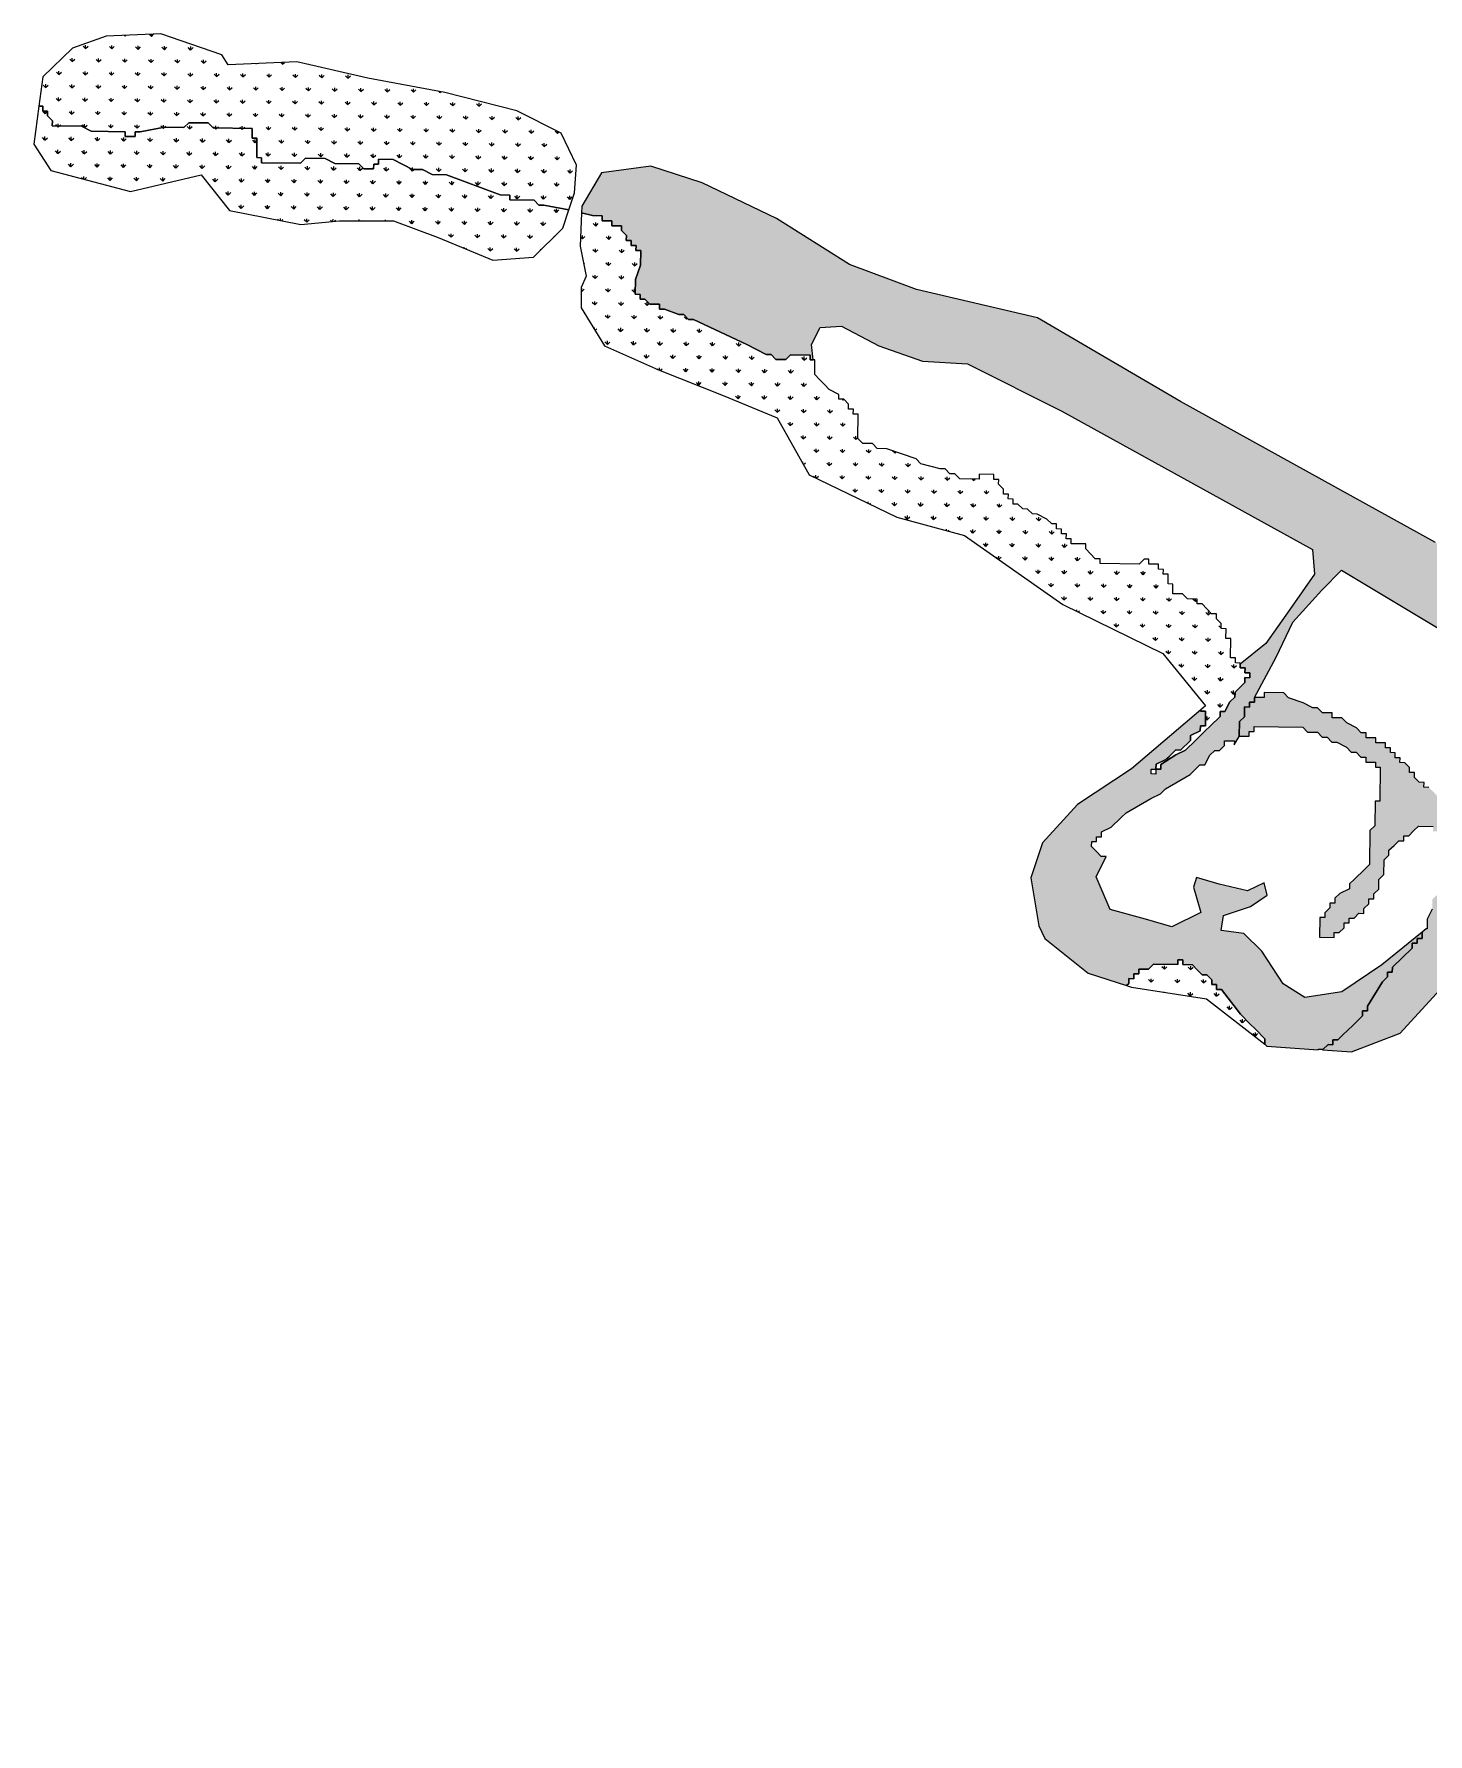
# Model space of a CAD drawing. Header units: metres. Extents: x 266352 to 301042, y 2101789 to 2138568.
# Drawn here: x 274432 to 275569, y 2136108 to 2137494 of the extents above; entities that cross this region are included whole.
import ezdxf

# ---------------------------------------------------------------- set-up
doc = ezdxf.new("R2010")
doc.units = ezdxf.units.M
doc.layers.add('MANGROOVE BUFFER ZONE', color=120, linetype='Continuous')

msp = doc.modelspace()

# ---------------------------------------------------------------- hatches: boundary and pattern name
at = {"layer": 'MANGROOVE BUFFER ZONE'}
h = msp.add_hatch(dxfattribs=at)
h.set_pattern_fill('GRASS', color=256, scale=0.59672345, angle=-0.7340003)
h.paths.add_polyline_path([(274862.1, 2137413.4), (274825.8, 2137431.8), (274767, 2137446.7), (274704.4, 2137458.3), (274646.4, 2137471.7), (274590.5, 2137469.1), (274585.3, 2137477.3), (274535.5, 2137494.4), (274490.8, 2137492.5), (274463.3, 2137482.8), (274439.1, 2137459.4), (274436, 2137435.5), (274439.2, 2137435.5), (274439.1, 2137431.5), (274443.1, 2137431.5), (274443, 2137427.5), (274447, 2137423.5), (274446.9, 2137419.5), (274470.8, 2137419.2), (274478.7, 2137415.1), (274506.5, 2137414.7), (274506.5, 2137410.8), (274514.4, 2137410.7), (274514.5, 2137414.6), (274518.5, 2137414.6), (274538.4, 2137418.3), (274554.3, 2137418.1), (274558.3, 2137422), (274574.2, 2137421.8), (274578.2, 2137417.8), (274610, 2137417.4), (274609.9, 2137409.4), (274613.9, 2137409.4), (274613.7, 2137393.5), (274617.6, 2137393.4), (274617.6, 2137389.4), (274649.4, 2137389), (274653.4, 2137393), (274669.4, 2137392.8), (274677.3, 2137388.7), (274697.1, 2137388.4), (274701.1, 2137384.4), (274709, 2137384.3), (274709.1, 2137388.3), (274713.1, 2137388.2), (274713.1, 2137392.2), (274725, 2137392.1), (274740.8, 2137383.9), (274748.8, 2137383.8), (274756.7, 2137379.7), (274768.6, 2137379.6), (274812.2, 2137363.1), (274820.1, 2137363), (274820.1, 2137359), (274840, 2137358.7), (274843.9, 2137354.7), (274847.9, 2137354.7), (274868.3, 2137351), (274872.8, 2137364.7), (274874.6, 2137387.3)])
h = msp.add_hatch(dxfattribs=at)
h.set_pattern_fill('GRASS', color=256, scale=0.59672345, angle=-0.7340003)
h.paths.add_polyline_path([(274863.3, 2137336.1), (274868.3, 2137351), (274847.9, 2137354.7), (274843.9, 2137354.7), (274840, 2137358.7), (274820.1, 2137359), (274820.1, 2137363), (274812.2, 2137363.1), (274768.6, 2137379.6), (274756.7, 2137379.7), (274748.8, 2137383.8), (274740.8, 2137383.9), (274725, 2137392.1), (274713.1, 2137392.2), (274713.1, 2137388.2), (274709.1, 2137388.3), (274709, 2137384.3), (274701.1, 2137384.4), (274697.1, 2137388.4), (274677.3, 2137388.7), (274669.4, 2137392.8), (274653.4, 2137393), (274649.4, 2137389), (274617.6, 2137389.4), (274617.6, 2137393.4), (274613.7, 2137393.5), (274613.9, 2137409.4), (274609.9, 2137409.4), (274610, 2137417.4), (274578.2, 2137417.8), (274574.2, 2137421.8), (274558.3, 2137422), (274554.3, 2137418.1), (274538.4, 2137418.3), (274518.5, 2137414.6), (274514.5, 2137414.6), (274514.4, 2137410.7), (274506.5, 2137410.8), (274506.5, 2137414.7), (274478.7, 2137415.1), (274470.8, 2137419.2), (274446.9, 2137419.5), (274447, 2137423.5), (274443, 2137427.5), (274443.1, 2137431.5), (274439.1, 2137431.5), (274439.2, 2137435.5), (274436, 2137435.5), (274432, 2137404.5), (274445.7, 2137383.1), (274510.6, 2137365.9), (274568.3, 2137379.5), (274591.5, 2137350.4), (274649.8, 2137339.1), (274681.3, 2137342.1), (274725.3, 2137342.1), (274761.6, 2137328.4), (274806.2, 2137310), (274839.5, 2137312.4)])
h = msp.add_hatch(dxfattribs=at)
h.set_pattern_fill('GRASS', color=256, scale=0.59672345, angle=-0.7340003)
h.paths.add_polyline_path([(275415.4, 2136933.6), (275419.4, 2136937.5), (275419.5, 2136945.5), (275423.5, 2136945.4), (275423.5, 2136949.4), (275427.5, 2136949.4), (275427.5, 2136953.3), (275445.2, 2136986.1), (275458.8, 2137014.5), (275482.5, 2137040.6), (275498.5, 2137057.1), (275850.3, 2136846.1), (275991.9, 2136754.4), (276004.3, 2136736.7), (276000.6, 2136722.6), (276038.5, 2136724.9), (276069.9, 2136707.8), (276203.9, 2136601.5), (276369.8, 2136483.7), (276393.4, 2136452.9), (276372.1, 2136430.4), (276338.4, 2136411.3), (276335.6, 2136408.6), (276331.6, 2136408.6), (276331.5, 2136404.6), (276327.5, 2136400.7), (276327.4, 2136396.7), (276323.5, 2136396.8), (276323.4, 2136392.8), (276319.4, 2136392.8), (276319.4, 2136388.9), (276315.4, 2136388.9), (276315.4, 2136384.9), (276329, 2136362.1), (276386.1, 2136415.3), (276414.6, 2136443.8), (276457.4, 2136427.7), (276715.2, 2136229), (276717.9, 2136289.9), (276605.7, 2136381.1), (276545.8, 2136413.4), (276507.8, 2136457.1), (276444.1, 2136484.7), (276108.2, 2136746.5), (276051.1, 2136767.4), (275965.6, 2136838.7), (275575.1, 2137079.5), (275367.1, 2137194.6), (275250.6, 2137262.9), (275151.8, 2137286.1), (275097.1, 2137306.3), (275037.6, 2137343.8), (274977, 2137372.9), (274935.3, 2137386.6), (274894.9, 2137381.2), (274878.8, 2137353.9), (274878.6, 2137348.6), (274887.6, 2137346.2), (274895.5, 2137346.1), (274895.5, 2137342.1), (274903.4, 2137342), (274903.4, 2137338), (274911.3, 2137337.9), (274911.3, 2137334), (274915.2, 2137329.9), (274915.1, 2137326), (274919.1, 2137325.9), (274919.1, 2137321.9), (274923.1, 2137321.9), (274923, 2137317.9), (274927, 2137317.8), (274926.8, 2137305.9), (274922.7, 2137294), (274922.5, 2137282.1), (274926.5, 2137282), (274926.5, 2137278.1), (274930.4, 2137278), (274934.4, 2137274), (274942.3, 2137273.9), (274942.3, 2137269.9), (274946.3, 2137269.9), (274958.1, 2137265.7), (274962.1, 2137265.7), (274966, 2137261.6), (274970, 2137261.6), (275013.5, 2137241.1), (275029.3, 2137233), (275033.3, 2137232.9), (275037.2, 2137228.9), (275045.2, 2137228.8), (275049.2, 2137232.7), (275065.1, 2137232.5), (275065.1, 2137228.5), (275067.5, 2137228.5), (275066.3, 2137241.2), (275073.3, 2137254.9), (275090.7, 2137256), (275121.2, 2137240.1), (275156.8, 2137227.5), (275193.5, 2137225.3), (275270.3, 2137186.7), (275474.9, 2137073.8), (275476.4, 2137053.8), (275456.4, 2137024.9), (275436.7, 2136997.1), (275416, 2136980.4), (275415.9, 2136977.4), (275419.9, 2136977.3), (275419.8, 2136973.3), (275423.8, 2136973.3), (275423.8, 2136969.3), (275419.8, 2136969.4), (275419.7, 2136965.4), (275411.7, 2136957.5), (275411.6, 2136953.5), (275407.6, 2136949.6), (275403.5, 2136941.7), (275399.5, 2136941.8), (275399.5, 2136937.8), (275391.4, 2136929.9), (275387.4, 2136926), (275379.4, 2136918.2), (275371.3, 2136910.3), (275363.3, 2136906.4), (275351.3, 2136898.6), (275351.2, 2136894.6), (275347.2, 2136894.7), (275347.2, 2136890.7), (275343.2, 2136890.8), (275343.3, 2136894.7), (275347.2, 2136894.7), (275347.3, 2136898.7), (275355.3, 2136902.5), (275359.3, 2136906.5), (275363.3, 2136910.4), (275367.3, 2136910.3), (275375.4, 2136918.2), (275375.4, 2136922.2), (275383.4, 2136926.1), (275383.5, 2136930), (275387.5, 2136930), (275387.6, 2136941.9), (275383.6, 2136942), (275383.7, 2136943), (275327.2, 2136895.1), (275283.2, 2136866), (275254.7, 2136834.5), (275245.2, 2136806), (275251.7, 2136766.8), (275256.5, 2136756.5), (275292, 2136728.4), (275323.3, 2136718.2), (275325.1, 2136719.9), (275325.2, 2136723.9), (275329.1, 2136723.8), (275329.2, 2136727.8), (275333.2, 2136727.8), (275333.2, 2136731.7), (275341.2, 2136731.6), (275345.2, 2136735.6), (275365.1, 2136735.3), (275365.1, 2136739.3), (275369.1, 2136739.2), (275369.1, 2136735.3), (275377, 2136735.2), (275380.9, 2136731.1), (275384.9, 2136727.1), (275388.8, 2136727), (275392.8, 2136723), (275392.7, 2136719), (275396.7, 2136719), (275396.6, 2136715), (275400.6, 2136715), (275416.3, 2136694.9), (275424.1, 2136686.8), (275428.1, 2136682.8), (275435.9, 2136674.7), (275435.9, 2136670.3), (275437.7, 2136668.8), (275479.6, 2136665.9), (275479.6, 2136666.2), (275483.5, 2136666.2), (275487.6, 2136670.1), (275491.5, 2136670), (275491.6, 2136674), (275495.6, 2136674), (275499.6, 2136677.9), (275503.6, 2136681.8), (275507.7, 2136685.7), (275515.7, 2136693.6), (275515.8, 2136697.6), (275519.7, 2136697.5), (275519.8, 2136701.5), (275532, 2136721.2), (275536, 2136725.2), (275536.1, 2136729.1), (275540, 2136729.1), (275540.1, 2136733.1), (275556.2, 2136748.8), (275556.3, 2136752.8), (275560.2, 2136752.7), (275560.3, 2136756.7), (275564.3, 2136756.6), (275564.3, 2136761.9), (275531.5, 2136735.1), (275498.9, 2136713.2), (275468.7, 2136708.5), (275450.9, 2136719.7), (275433.7, 2136746.4), (275418.9, 2136760.6), (275400.5, 2136763), (275402.3, 2136775.4), (275424.2, 2136782.6), (275437.8, 2136792), (275435.5, 2136802.1), (275421.8, 2136795.6), (275398.7, 2136800.9), (275380.3, 2136806.3), (275377.9, 2136798.6), (275383.9, 2136777.8), (275360.2, 2136766), (275338.8, 2136772.5), (275309.8, 2136780.2), (275298.5, 2136806.8), (275306.5, 2136823.4), (275306.5, 2136823.6), (275302.6, 2136823.6), (275298.6, 2136827.7), (275294.7, 2136831.7), (275294.8, 2136835.7), (275298.7, 2136835.6), (275298.8, 2136839.6), (275302.8, 2136839.6), (275302.8, 2136843.5), (275310.8, 2136847.4), (275318.9, 2136855.3), (275322.9, 2136859.2), (275342.9, 2136870.9), (275351, 2136874.7), (275355, 2136878.7), (275375, 2136890.4), (275379, 2136894.3), (275383.1, 2136898.2), (275387.1, 2136898.2), (275391.1, 2136906.1), (275395.2, 2136910), (275399.1, 2136909.9), (275403.2, 2136913.9), (275403.2, 2136917.8), (275411.2, 2136917.7), (275411.1, 2136914.7), (275415.2, 2136921.5)])
h = msp.add_hatch(dxfattribs=at)
h.set_pattern_fill('GRASS', color=256, scale=0.59672345, angle=-0.7340003)
h.paths.add_polyline_path([(275065.1, 2137232.5), (275049.2, 2137232.7), (275045.2, 2137228.8), (275037.2, 2137228.9), (275033.3, 2137232.9), (275029.3, 2137233), (275013.5, 2137241.1), (274970, 2137261.6), (274966, 2137261.6), (274962.1, 2137265.7), (274958.1, 2137265.7), (274946.3, 2137269.9), (274942.3, 2137269.9), (274942.3, 2137273.9), (274934.4, 2137274), (274930.4, 2137278), (274926.5, 2137278.1), (274926.5, 2137282), (274922.5, 2137282.1), (274922.7, 2137294), (274926.8, 2137305.9), (274927, 2137317.8), (274923, 2137317.9), (274923.1, 2137321.9), (274919.1, 2137321.9), (274919.1, 2137325.9), (274915.1, 2137326), (274915.2, 2137329.9), (274911.3, 2137334), (274911.3, 2137337.9), (274903.4, 2137338), (274903.4, 2137342), (274895.5, 2137342.1), (274895.5, 2137346.1), (274887.6, 2137346.2), (274878.6, 2137348.6), (274877.6, 2137321.2), (274882.4, 2137296.8), (274878.4, 2137287.5), (274878.4, 2137270.9), (274897.4, 2137240), (274941.3, 2137220.4), (274994.2, 2137199.6), (275038.2, 2137181.2), (275064.4, 2137134.9), (275135.7, 2137100.4), (275191.1, 2137085.4), (275271.3, 2137029), (275352.7, 2136989.2), (275387.7, 2136946.5), (275383.7, 2136943), (275383.6, 2136942), (275387.6, 2136941.9), (275387.5, 2136930), (275383.5, 2136930), (275383.4, 2136926.1), (275375.4, 2136922.2), (275375.4, 2136918.2), (275367.3, 2136910.3), (275363.3, 2136910.4), (275359.3, 2136906.5), (275355.3, 2136902.5), (275347.3, 2136898.7), (275347.2, 2136894.7), (275351.2, 2136894.6), (275351.3, 2136898.6), (275363.3, 2136906.4), (275371.3, 2136910.3), (275379.4, 2136918.2), (275387.4, 2136926), (275391.4, 2136929.9), (275399.5, 2136937.8), (275399.5, 2136941.8), (275403.5, 2136941.7), (275407.6, 2136949.6), (275411.6, 2136953.5), (275411.7, 2136957.5), (275419.7, 2136965.4), (275419.8, 2136969.4), (275423.8, 2136969.3), (275423.8, 2136973.3), (275419.8, 2136973.3), (275419.9, 2136977.3), (275415.9, 2136977.4), (275416, 2136981.3), (275412, 2136981.4), (275412, 2136985.4), (275408.1, 2136985.4), (275408.3, 2137001.3), (275404.3, 2137001.4), (275404.4, 2137009.3), (275400.4, 2137009.4), (275400.5, 2137013.4), (275396.5, 2137017.4), (275396.6, 2137021.4), (275392.6, 2137021.4), (275388.7, 2137025.5), (275384.8, 2137029.5), (275380.8, 2137029.5), (275380.8, 2137033.5), (275372.9, 2137033.6), (275368.9, 2137037.6), (275361, 2137037.8), (275361.1, 2137045.7), (275357.1, 2137045.8), (275357.2, 2137053.7), (275353.2, 2137053.8), (275353.3, 2137057.7), (275349.3, 2137057.8), (275349.4, 2137061.8), (275341.4, 2137061.9), (275341.5, 2137065.9), (275337.5, 2137065.9), (275333.5, 2137062), (275301.6, 2137062.4), (275301.7, 2137066.4), (275297.7, 2137066.4), (275293.8, 2137070.4), (275289.9, 2137074.5), (275289.9, 2137078.4), (275278, 2137078.6), (275278, 2137082.6), (275274, 2137082.6), (275274.1, 2137086.6), (275270.1, 2137086.7), (275270.2, 2137090.6), (275266.2, 2137090.7), (275266.2, 2137094.7), (275262.3, 2137094.7), (275258.3, 2137098.7), (275250.4, 2137102.8), (275246.5, 2137102.9), (275242.5, 2137106.9), (275238.6, 2137107), (275234.6, 2137111), (275230.7, 2137111), (275230.7, 2137115), (275226.7, 2137115.1), (275226.8, 2137119), (275222.8, 2137119.1), (275222.8, 2137123.1), (275218.9, 2137127.1), (275219, 2137131.1), (275215, 2137131.1), (275215, 2137135.1), (275203.1, 2137135.3), (275203.1, 2137131.3), (275187.2, 2137131.5), (275183.2, 2137135.5), (275179.2, 2137135.6), (275175.3, 2137139.6), (275171.3, 2137139.6), (275155.5, 2137143.8), (275151.6, 2137147.9), (275127.8, 2137156.1), (275119.8, 2137156.2), (275115.9, 2137160.3), (275108, 2137160.4), (275104, 2137164.4), (275104.3, 2137184.3), (275100.3, 2137184.3), (275100.4, 2137188.3), (275096.4, 2137188.4), (275096.4, 2137192.3), (275092.5, 2137196.4), (275088.5, 2137196.4), (275088.6, 2137200.4), (275080.7, 2137204.5), (275076.7, 2137208.5), (275072.8, 2137212.5), (275068.9, 2137216.6), (275069, 2137228.5), (275065.1, 2137228.5)])
h = msp.add_hatch(dxfattribs=at)
h.set_pattern_fill('GRASS', color=256, scale=0.59672345, angle=-0.7340003)
h.paths.add_polyline_path([(275973.6, 2136727.5), (275969.7, 2136727.6), (275969.8, 2136735.5), (275965.8, 2136735.6), (275965.8, 2136739.6), (275961.9, 2136739.6), (275961.9, 2136743.6), (275957.9, 2136743.6), (275958, 2136747.6), (275954, 2136747.7), (275954.1, 2136751.6), (275946.1, 2136751.7), (275942.2, 2136755.8), (275938.2, 2136755.8), (275938.3, 2136759.8), (275926.3, 2136760), (275926.4, 2136763.9), (275910.5, 2136764.1), (275910.5, 2136768.1), (275878.7, 2136768.5), (275874.8, 2136772.6), (275846.9, 2136772.9), (275842.9, 2136769), (275831, 2136769.1), (275819, 2136765.3), (275814.9, 2136761.4), (275811, 2136761.4), (275803, 2136757.6), (275799, 2136757.6), (275795, 2136753.7), (275791, 2136753.7), (275790.9, 2136749.8), (275786.9, 2136745.8), (275786.9, 2136741.8), (275782.9, 2136741.9), (275782.8, 2136737.9), (275774.7, 2136726.1), (275774.6, 2136718.1), (275770.6, 2136718.2), (275770.6, 2136714.2), (275766.6, 2136710.3), (275762.6, 2136710.3), (275762.5, 2136706.3), (275750.6, 2136706.5), (275750.5, 2136702.5), (275746.6, 2136702.6), (275746.6, 2136706.6), (275726.7, 2136706.8), (275722.8, 2136710.8), (275718.8, 2136710.9), (275718.9, 2136714.9), (275714.9, 2136714.9), (275715, 2136718.9), (275711, 2136718.9), (275711.1, 2136726.9), (275703.4, 2136746.9), (275703.4, 2136750.9), (275699.6, 2136762.9), (275695.7, 2136766.9), (275695.8, 2136774.8), (275691.8, 2136778.9), (275691.9, 2136782.8), (275687.9, 2136782.9), (275688, 2136786.9), (275680.1, 2136794.9), (275680.2, 2136798.9), (275676.2, 2136799), (275676.2, 2136802.9), (275672.3, 2136803), (275672.3, 2136807), (275668.3, 2136807), (275668.4, 2136811), (275664.4, 2136811.1), (275660.5, 2136815.1), (275656.6, 2136819.1), (275648.6, 2136819.2), (275644.7, 2136823.2), (275636.8, 2136827.3), (275632.8, 2136827.4), (275632.8, 2136831.4), (275628.9, 2136831.4), (275628.9, 2136835.4), (275617, 2136839.5), (275609.2, 2136847.6), (275601.3, 2136855.6), (275593.4, 2136859.7), (275589.5, 2136863.7), (275581.6, 2136867.8), (275581.6, 2136871.8), (275577.7, 2136871.8), (275569.8, 2136879.9), (275565.8, 2136880), (275565.9, 2136883.9), (275561.9, 2136884), (275558, 2136888), (275558, 2136892), (275554.1, 2136892), (275554.1, 2136896), (275550.2, 2136900), (275546.2, 2136900.1), (275546.3, 2136904.1), (275542.3, 2136904.1), (275542.3, 2136908.1), (275538.4, 2136908.2), (275538.4, 2136912.1), (275534.4, 2136912.2), (275534.5, 2136916.2), (275526.5, 2136916.3), (275526.6, 2136920.2), (275518.6, 2136920.3), (275518.7, 2136924.3), (275514.7, 2136924.4), (275510.8, 2136928.4), (275502.9, 2136932.5), (275498.9, 2136936.5), (275491, 2136936.6), (275491, 2136940.6), (275483.1, 2136940.7), (275479.1, 2136944.7), (275475.2, 2136944.8), (275467.3, 2136948.9), (275455.4, 2136953), (275451.5, 2136957), (275435.5, 2136957.2), (275435.5, 2136953.2), (275427.5, 2136953.3), (275427.5, 2136949.4), (275423.5, 2136949.4), (275423.5, 2136945.4), (275419.5, 2136945.5), (275419.4, 2136937.5), (275415.4, 2136933.6), (275415.2, 2136921.7), (275423.2, 2136921.6), (275423.2, 2136925.5), (275427.2, 2136925.5), (275427.2, 2136929.5), (275467, 2136929), (275470.9, 2136924.9), (275478.9, 2136924.8), (275482.8, 2136920.8), (275486.8, 2136920.8), (275490.7, 2136916.7), (275494.7, 2136916.7), (275502.6, 2136912.6), (275506.5, 2136908.6), (275510.5, 2136908.5), (275514.4, 2136904.5), (275518.4, 2136904.4), (275518.4, 2136900.5), (275526.3, 2136900.4), (275526.3, 2136896.4), (275530.2, 2136896.3), (275529.9, 2136868.5), (275525.9, 2136868.5), (275525.7, 2136848.6), (275521.6, 2136844.7), (275521.3, 2136816.9), (275517.2, 2136812.9), (275509.2, 2136805.1), (275505.2, 2136801.2), (275505.1, 2136797.2), (275497.1, 2136793.3), (275493.1, 2136789.4), (275493, 2136785.4), (275489, 2136785.4), (275489, 2136781.5), (275485, 2136777.5), (275484.9, 2136773.6), (275480.9, 2136773.6), (275480.7, 2136757.7), (275492.7, 2136757.5), (275492.7, 2136761.5), (275496.7, 2136761.5), (275500.7, 2136765.4), (275500.8, 2136769.4), (275504.8, 2136769.3), (275504.8, 2136773.3), (275508.8, 2136773.3), (275512.8, 2136777.2), (275516.8, 2136777.1), (275516.8, 2136781.1), (275520.9, 2136785), (275520.9, 2136789), (275524.9, 2136789), (275524.9, 2136792.9), (275529, 2136796.9), (275529.1, 2136804.8), (275533.1, 2136808.8), (275533.3, 2136820.7), (275537.3, 2136824.6), (275537.3, 2136828.6), (275541.4, 2136832.5), (275545.4, 2136836.4), (275549.4, 2136836.4), (275549.4, 2136840.4), (275553.4, 2136840.3), (275557.4, 2136844.3), (275561.5, 2136848.2), (275573.4, 2136848), (275573.3, 2136844), (275577.3, 2136844), (275581.2, 2136840), (275585.2, 2136839.9), (275589.1, 2136835.9), (275593.1, 2136835.8), (275593.1, 2136831.9), (275601, 2136831.8), (275601, 2136827.8), (275605, 2136827.7), (275604.8, 2136815.8), (275600.8, 2136815.8), (275600.8, 2136811.9), (275596.8, 2136811.9), (275596.7, 2136807.9), (275592.8, 2136808), (275584.7, 2136800.1), (275580.7, 2136800.2), (275580.7, 2136796.2), (275576.7, 2136796.3), (275576.7, 2136792.3), (275572.6, 2136788.4), (275572.5, 2136780.4), (275568.4, 2136772.5), (275568.3, 2136764.5), (275567.6, 2136764.5), (275564.3, 2136761.9), (275564.3, 2136756.6), (275560.3, 2136756.7), (275560.2, 2136752.7), (275556.3, 2136752.8), (275556.2, 2136748.8), (275540.1, 2136733.1), (275540, 2136729.1), (275536.1, 2136729.1), (275536, 2136725.2), (275532, 2136721.2), (275519.8, 2136701.5), (275519.7, 2136697.5), (275515.8, 2136697.6), (275515.7, 2136693.6), (275507.7, 2136685.7), (275503.6, 2136681.8), (275499.6, 2136677.9), (275495.6, 2136674), (275491.6, 2136674), (275491.5, 2136670), (275487.6, 2136670.1), (275483.1, 2136665.7), (275506.7, 2136664.1), (275546.5, 2136679.5), (275605.6, 2136744.1), (275636.5, 2136778.6), (275675.1, 2136708.5), (275696.5, 2136677), (275723.2, 2136661.6), (275766.6, 2136665.7), (275791, 2136683.5), (275819.5, 2136715.6), (275878.9, 2136732.8), (275901.5, 2136728.7), (275925.9, 2136705.5), (275927.7, 2136680.6), (275936.6, 2136640.2), (275918.7, 2136614.7), (275915.3, 2136586.4), (275885.6, 2136580.5), (275852.9, 2136552.6), (275831.5, 2136522.9), (275829.1, 2136483.7), (275842.2, 2136429), (275882.6, 2136387.5), (275944.4, 2136393.4), (275989.6, 2136410.6), (276025.2, 2136448), (276037.1, 2136481.9), (276079.3, 2136470), (276126.8, 2136423.1), (276148.3, 2136386.6), (276200, 2136368.8), (276233.3, 2136354), (276267.1, 2136355.8), (276265.7, 2136333.9), (276282.9, 2136333.6), (276286.8, 2136329.6), (276290.8, 2136329.6), (276294.7, 2136325.5), (276294.5, 2136309.6), (276290.4, 2136301.7), (276290.3, 2136293.8), (276286.1, 2136277.9), (276285.5, 2136226.2), (276281.4, 2136214.3), (276277.4, 2136214.3), (276277.3, 2136206.4), (276273.3, 2136206.4), (276273.2, 2136198.5), (276269.2, 2136198.5), (276269.2, 2136194.6), (276265.1, 2136190.6), (276265.1, 2136186.6), (276261.1, 2136182.7), (276253, 2136174.9), (276249, 2136170.9), (276245, 2136171), (276244.9, 2136167), (276241, 2136167.1), (276240.9, 2136163.1), (276232.8, 2136151.2), (276228.8, 2136151.3), (276228.8, 2136147.3), (276224.8, 2136143.4), (276220.7, 2136135.5), (276216.6, 2136131.6), (276216.6, 2136127.6), (276212.6, 2136127.6), (276212.5, 2136119.7), (276208.4, 2136111.8), (276208.4, 2136107.8), (276212.4, 2136107.7), (276216.4, 2136111.7), (276216.4, 2136115.6), (276220.4, 2136115.6), (276220.5, 2136123.6), (276224.5, 2136127.5), (276228.6, 2136131.4), (276232.6, 2136135.3), (276232.7, 2136143.3), (276236.7, 2136143.2), (276240.8, 2136151.1), (276244.8, 2136155.1), (276244.8, 2136159.1), (276248.8, 2136159), (276248.9, 2136163), (276252.8, 2136162.9), (276256.9, 2136166.9), (276256.9, 2136170.8), (276264.9, 2136174.7), (276265, 2136178.7), (276269, 2136178.6), (276269, 2136182.6), (276273, 2136182.6), (276273.1, 2136190.5), (276277.1, 2136190.5), (276277.1, 2136194.4), (276281.1, 2136194.4), (276281.2, 2136202.4), (276283.4, 2136204.5), (276285.2, 2136206.9), (276285.3, 2136210.3), (276287.8, 2136210.2), (276289.3, 2136212.2), (276289.4, 2136218.2), (276293.4, 2136222.1), (276293.5, 2136230), (276297.5, 2136230), (276297.7, 2136249.9), (276293.8, 2136253.9), (276294.2, 2136285.7), (276298.2, 2136285.7), (276298.4, 2136305.6), (276302.4, 2136305.5), (276302.5, 2136313.5), (276306.5, 2136313.4), (276306.6, 2136321.4), (276310.6, 2136321.3), (276310.7, 2136333.3), (276314.7, 2136333.2), (276314.8, 2136337.2), (276310.8, 2136341.2), (276311.3, 2136381), (276315.3, 2136381), (276315.4, 2136388.9), (276319.4, 2136388.9), (276319.4, 2136392.8), (276323.4, 2136392.8), (276323.5, 2136396.8), (276327.4, 2136396.7), (276327.5, 2136400.7), (276331.5, 2136404.6), (276331.6, 2136408.6), (276333.6, 2136408.6), (276338.4, 2136411.3), (276339.6, 2136412.5), (276339.6, 2136416.5), (276343.6, 2136416.4), (276343.7, 2136420.4), (276347.7, 2136424.3), (276347.8, 2136436.3), (276343.9, 2136436.3), (276343.9, 2136440.3), (276339.9, 2136440.3), (276340, 2136444.3), (276336.1, 2136448.3), (276332.1, 2136448.4), (276332.1, 2136452.4), (276324.2, 2136452.5), (276324.1, 2136448.5), (276308.2, 2136448.7), (276304.3, 2136452.7), (276296.3, 2136452.8), (276296.3, 2136448.8), (276292.3, 2136448.9), (276288.3, 2136445), (276280.3, 2136445.1), (276280.3, 2136441.1), (276264.4, 2136441.3), (276264.3, 2136437.3), (276256.4, 2136437.4), (276256.2, 2136421.5), (276260.1, 2136417.5), (276260, 2136409.5), (276264, 2136409.5), (276263.9, 2136405.5), (276259.9, 2136405.5), (276259.9, 2136401.6), (276255.9, 2136397.6), (276251.9, 2136397.7), (276251.8, 2136393.7), (276243.9, 2136393.8), (276243.9, 2136397.8), (276236.1, 2136405.9), (276232.1, 2136409.9), (276228.2, 2136413.9), (276228.3, 2136417.9), (276224.3, 2136417.9), (276224.3, 2136421.9), (276204.4, 2136422.2), (276204.4, 2136418.2), (276192.5, 2136418.3), (276192.5, 2136422.3), (276188.5, 2136422.4), (276188.6, 2136426.4), (276180.6, 2136426.5), (276180.7, 2136430.4), (276172.7, 2136430.5), (276172.8, 2136434.5), (276168.8, 2136434.6), (276169.1, 2136454.5), (276165.1, 2136454.5), (276165.1, 2136458.5), (276161.2, 2136458.5), (276161.2, 2136462.5), (276153.3, 2136462.6), (276149.3, 2136466.6), (276145.3, 2136466.7), (276145.4, 2136470.7), (276141.4, 2136470.7), (276141.5, 2136474.7), (276137.5, 2136474.8), (276133.6, 2136478.8), (276129.6, 2136478.8), (276125.7, 2136482.9), (276117.7, 2136483), (276113.8, 2136487), (276109.8, 2136487), (276105.9, 2136491.1), (276106, 2136499), (276102, 2136499.1), (276102.1, 2136503.1), (276098.1, 2136503.1), (276098.1, 2136507.1), (276094.1, 2136507.1), (276094.2, 2136511.1), (276082.3, 2136511.3), (276082.3, 2136515.2), (276070.4, 2136515.4), (276070.4, 2136519.4), (276026.7, 2136519.9), (276026.7, 2136523.9), (276006.8, 2136524.2), (276006.8, 2136520.2), (275994.9, 2136520.3), (275994.8, 2136516.4), (275990.8, 2136516.4), (275990.8, 2136512.4), (275986.8, 2136508.5), (275986.6, 2136496.6), (275982.6, 2136496.6), (275982.3, 2136468.8), (275978.3, 2136468.8), (275978.2, 2136464.9), (275974.2, 2136460.9), (275974.2, 2136457), (275970.1, 2136453), (275970.1, 2136449), (275966.1, 2136449.1), (275966.1, 2136445.1), (275958.1, 2136445.2), (275958, 2136441.2), (275946.1, 2136441.4), (275946.1, 2136437.4), (275934.1, 2136437.6), (275930.1, 2136433.6), (275922.1, 2136433.7), (275922.1, 2136429.8), (275918.1, 2136429.8), (275914.1, 2136425.9), (275910.1, 2136425.9), (275910.2, 2136429.9), (275906.2, 2136430), (275902.3, 2136438), (275898.3, 2136438), (275898.4, 2136442), (275890.4, 2136442.1), (275890.5, 2136446.1), (275886.5, 2136446.1), (275886.6, 2136450.1), (275882.6, 2136450.2), (275882.7, 2136458.1), (275878.7, 2136458.2), (275878.9, 2136470.1), (275874.9, 2136474.1), (275875.1, 2136490), (275871.2, 2136494.1), (275871.3, 2136502), (275866.4, 2136502.1), (275867.3, 2136503.3), (275867.4, 2136510), (275863.4, 2136510.1), (275863.6, 2136522), (275867.6, 2136522), (275867.6, 2136526), (275871.7, 2136533.9), (275875.7, 2136537.8), (275875.8, 2136541.8), (275879.8, 2136545.7), (275879.9, 2136549.7), (275883.8, 2136549.6), (275883.9, 2136553.6), (275887.9, 2136553.5), (275895.9, 2136561.4), (275920.1, 2136581), (275924, 2136580.9), (275924.1, 2136584.9), (275928.1, 2136584.9), (275928.1, 2136588.8), (275932.1, 2136588.8), (275936.2, 2136596.7), (275940.1, 2136596.6), (275940.2, 2136600.6), (275944.2, 2136600.6), (275948.2, 2136604.5), (275956.2, 2136608.4), (275956.3, 2136612.4), (275964.2, 2136612.3), (275968.3, 2136620.2), (275976.3, 2136624), (275980.3, 2136628), (275980.4, 2136631.9), (275984.4, 2136631.9), (275984.5, 2136639.8), (275980.5, 2136639.9), (275980.6, 2136651.8), (275976.7, 2136655.9), (275972.8, 2136663.9)])
h = msp.add_hatch(dxfattribs=at)
h.set_pattern_fill('GRASS', color=256, scale=0.59672345, angle=-0.7340003)
h.paths.add_polyline_path([(275392.8, 2136723), (275388.8, 2136727), (275384.9, 2136727.1), (275380.9, 2136731.1), (275377, 2136735.2), (275369.1, 2136735.3), (275369.1, 2136739.2), (275365.1, 2136739.3), (275365.1, 2136735.3), (275345.2, 2136735.6), (275341.2, 2136731.6), (275333.2, 2136731.7), (275333.2, 2136727.8), (275329.2, 2136727.8), (275329.1, 2136723.8), (275325.2, 2136723.9), (275325.1, 2136719.9), (275323.3, 2136718.2), (275327.2, 2136716.9), (275388.4, 2136707.4), (275435.9, 2136670.3), (275435.9, 2136674.7), (275428.1, 2136682.8), (275424.1, 2136686.8), (275416.3, 2136694.9), (275400.6, 2136715), (275396.6, 2136715), (275396.7, 2136719), (275392.7, 2136719)])

# ---------------------------------------------------------------- linework, layer by layer
for points in [[(274862.1, 2137413.4), (274825.8, 2137431.8), (274767, 2137446.7), (274704.4, 2137458.3), (274646.4, 2137471.7), (274590.5, 2137469.1), (274585.3, 2137477.3), (274535.5, 2137494.4), (274490.8, 2137492.5), (274463.3, 2137482.8), (274439.1, 2137459.4), (274436, 2137435.5), (274439.2, 2137435.5), (274439.1, 2137431.5), (274443.1, 2137431.5), (274443, 2137427.5), (274447, 2137423.5), (274446.9, 2137419.5), (274470.8, 2137419.2), (274478.7, 2137415.1), (274506.5, 2137414.7), (274506.5, 2137410.8), (274514.4, 2137410.7), (274514.5, 2137414.6), (274518.5, 2137414.6), (274538.4, 2137418.3), (274554.3, 2137418.1), (274558.3, 2137422), (274574.2, 2137421.8), (274578.2, 2137417.8), (274610, 2137417.4), (274609.9, 2137409.4), (274613.9, 2137409.4), (274613.7, 2137393.5), (274617.6, 2137393.4), (274617.6, 2137389.4), (274649.4, 2137389), (274653.4, 2137393), (274669.4, 2137392.8), (274677.3, 2137388.7), (274697.1, 2137388.4), (274701.1, 2137384.4), (274709, 2137384.3), (274709.1, 2137388.3), (274713.1, 2137388.2), (274713.1, 2137392.2), (274725, 2137392.1), (274740.8, 2137383.9), (274748.8, 2137383.8), (274756.7, 2137379.7), (274768.6, 2137379.6), (274812.2, 2137363.1), (274820.1, 2137363), (274820.1, 2137359), (274840, 2137358.7), (274843.9, 2137354.7), (274847.9, 2137354.7), (274868.3, 2137351), (274872.8, 2137364.7), (274874.6, 2137387.3), (274862.1, 2137413.4)], [(274863.3, 2137336.1), (274868.3, 2137351), (274847.9, 2137354.7), (274843.9, 2137354.7), (274840, 2137358.7), (274820.1, 2137359), (274820.1, 2137363), (274812.2, 2137363.1), (274768.6, 2137379.6), (274756.7, 2137379.7), (274748.8, 2137383.8), (274740.8, 2137383.9), (274725, 2137392.1), (274713.1, 2137392.2), (274713.1, 2137388.2), (274709.1, 2137388.3), (274709, 2137384.3), (274701.1, 2137384.4), (274697.1, 2137388.4), (274677.3, 2137388.7), (274669.4, 2137392.8), (274653.4, 2137393), (274649.4, 2137389), (274617.6, 2137389.4), (274617.6, 2137393.4), (274613.7, 2137393.5), (274613.9, 2137409.4), (274609.9, 2137409.4), (274610, 2137417.4), (274578.2, 2137417.8), (274574.2, 2137421.8), (274558.3, 2137422), (274554.3, 2137418.1), (274538.4, 2137418.3), (274518.5, 2137414.6), (274514.5, 2137414.6), (274514.4, 2137410.7), (274506.5, 2137410.8), (274506.5, 2137414.7), (274478.7, 2137415.1), (274470.8, 2137419.2), (274446.9, 2137419.5), (274447, 2137423.5), (274443, 2137427.5), (274443.1, 2137431.5), (274439.1, 2137431.5), (274439.2, 2137435.5), (274436, 2137435.5), (274432, 2137404.5), (274445.7, 2137383.1), (274510.6, 2137365.9), (274568.3, 2137379.5), (274591.5, 2137350.4), (274649.8, 2137339.1), (274681.3, 2137342.1), (274725.3, 2137342.1), (274761.6, 2137328.4), (274806.2, 2137310), (274839.5, 2137312.4), (274863.3, 2137336.1)], [(275065.1, 2137232.5), (275049.2, 2137232.7), (275045.2, 2137228.8), (275037.2, 2137228.9), (275033.3, 2137232.9), (275029.3, 2137233), (275013.5, 2137241.1), (274970, 2137261.6), (274966, 2137261.6), (274962.1, 2137265.7), (274958.1, 2137265.7), (274946.3, 2137269.9), (274942.3, 2137269.9), (274942.3, 2137273.9), (274934.4, 2137274), (274930.4, 2137278), (274926.5, 2137278.1), (274926.5, 2137282), (274922.5, 2137282.1), (274922.7, 2137294), (274926.8, 2137305.9), (274927, 2137317.8), (274923, 2137317.9), (274923.1, 2137321.9), (274919.1, 2137321.9), (274919.1, 2137325.9), (274915.1, 2137326), (274915.2, 2137329.9), (274911.3, 2137334), (274911.3, 2137337.9), (274903.4, 2137338), (274903.4, 2137342), (274895.5, 2137342.1), (274895.5, 2137346.1), (274887.6, 2137346.2), (274878.6, 2137348.6), (274877.6, 2137321.2), (274882.4, 2137296.8), (274878.4, 2137287.5), (274878.4, 2137270.9), (274897.4, 2137240), (274941.3, 2137220.4), (274994.2, 2137199.6), (275038.2, 2137181.2), (275064.4, 2137134.9), (275135.7, 2137100.4), (275191.1, 2137085.4), (275271.3, 2137029), (275352.7, 2136989.2), (275387.7, 2136946.5), (275383.7, 2136943), (275383.6, 2136942), (275387.6, 2136941.9), (275387.5, 2136930), (275383.5, 2136930), (275383.4, 2136926.1), (275375.4, 2136922.2), (275375.4, 2136918.2), (275367.3, 2136910.3), (275363.3, 2136910.4), (275359.3, 2136906.5), (275355.3, 2136902.5), (275347.3, 2136898.7), (275347.2, 2136894.7), (275351.2, 2136894.6), (275351.3, 2136898.6), (275363.3, 2136906.4), (275371.3, 2136910.3), (275379.4, 2136918.2), (275387.4, 2136926), (275391.4, 2136929.9), (275399.5, 2136937.8), (275399.5, 2136941.8), (275403.5, 2136941.7), (275407.6, 2136949.6), (275411.6, 2136953.5), (275411.7, 2136957.5), (275419.7, 2136965.4), (275419.8, 2136969.4), (275423.8, 2136969.3), (275423.8, 2136973.3), (275419.8, 2136973.3), (275419.9, 2136977.3), (275415.9, 2136977.4), (275416, 2136981.3), (275412, 2136981.4), (275412, 2136985.4), (275408.1, 2136985.4), (275408.3, 2137001.3), (275404.3, 2137001.4), (275404.4, 2137009.3), (275400.4, 2137009.4), (275400.5, 2137013.4), (275396.5, 2137017.4), (275396.6, 2137021.4), (275392.6, 2137021.4), (275388.7, 2137025.5), (275384.8, 2137029.5), (275380.8, 2137029.5), (275380.8, 2137033.5), (275372.9, 2137033.6), (275368.9, 2137037.6), (275361, 2137037.8), (275361.1, 2137045.7), (275357.1, 2137045.8), (275357.2, 2137053.7), (275353.2, 2137053.8), (275353.3, 2137057.7), (275349.3, 2137057.8), (275349.4, 2137061.8), (275341.4, 2137061.9), (275341.5, 2137065.9), (275337.5, 2137065.9), (275333.5, 2137062), (275301.6, 2137062.4), (275301.7, 2137066.4), (275297.7, 2137066.4), (275293.8, 2137070.4), (275289.9, 2137074.5), (275289.9, 2137078.4), (275278, 2137078.6), (275278, 2137082.6), (275274, 2137082.6), (275274.1, 2137086.6), (275270.1, 2137086.7), (275270.2, 2137090.6), (275266.2, 2137090.7), (275266.2, 2137094.7), (275262.3, 2137094.7), (275258.3, 2137098.7), (275250.4, 2137102.8), (275246.5, 2137102.9), (275242.5, 2137106.9), (275238.6, 2137107), (275234.6, 2137111), (275230.7, 2137111), (275230.7, 2137115), (275226.7, 2137115.1), (275226.8, 2137119), (275222.8, 2137119.1), (275222.8, 2137123.1), (275218.9, 2137127.1), (275219, 2137131.1), (275215, 2137131.1), (275215, 2137135.1), (275203.1, 2137135.3), (275203.1, 2137131.3), (275187.2, 2137131.5), (275183.2, 2137135.5), (275179.2, 2137135.6), (275175.3, 2137139.6), (275171.3, 2137139.6), (275155.5, 2137143.8), (275151.6, 2137147.9), (275127.8, 2137156.1), (275119.8, 2137156.2), (275115.9, 2137160.3), (275108, 2137160.4), (275104, 2137164.4), (275104.3, 2137184.3), (275100.3, 2137184.3), (275100.4, 2137188.3), (275096.4, 2137188.4), (275096.4, 2137192.3), (275092.5, 2137196.4), (275088.5, 2137196.4), (275088.6, 2137200.4), (275080.7, 2137204.5), (275076.7, 2137208.5), (275072.8, 2137212.5), (275068.9, 2137216.6), (275069, 2137228.5), (275065.1, 2137228.5), (275065.1, 2137232.5)], [(275392.8, 2136723), (275388.8, 2136727), (275384.9, 2136727.1), (275380.9, 2136731.1), (275377, 2136735.2), (275369.1, 2136735.3), (275369.1, 2136739.2), (275365.1, 2136739.3), (275365.1, 2136735.3), (275345.2, 2136735.6), (275341.2, 2136731.6), (275333.2, 2136731.7), (275333.2, 2136727.8), (275329.2, 2136727.8), (275329.1, 2136723.8), (275325.2, 2136723.9), (275325.1, 2136719.9), (275323.3, 2136718.2), (275327.2, 2136716.9), (275388.4, 2136707.4), (275435.9, 2136670.3), (275435.9, 2136674.7), (275428.1, 2136682.8), (275424.1, 2136686.8), (275416.3, 2136694.9), (275400.6, 2136715), (275396.6, 2136715), (275396.7, 2136719), (275392.7, 2136719), (275392.8, 2136723)]]:
    msp.add_lwpolyline(points, close=True, dxfattribs=at)
for points in [[(275575.1, 2137079.5), (275367.1, 2137194.6), (275250.6, 2137262.9), (275151.8, 2137286.1), (275097.1, 2137306.3), (275037.6, 2137343.8), (274977, 2137372.9), (274935.3, 2137386.6), (274894.9, 2137381.2), (274878.8, 2137353.9), (274878.6, 2137348.6), (274887.6, 2137346.2), (274895.5, 2137346.1), (274895.5, 2137342.1), (274903.4, 2137342), (274903.4, 2137338), (274911.3, 2137337.9), (274911.3, 2137334), (274915.2, 2137329.9), (274915.1, 2137326), (274919.1, 2137325.9), (274919.1, 2137321.9), (274923.1, 2137321.9), (274923, 2137317.9), (274927, 2137317.8), (274926.8, 2137305.9), (274922.7, 2137294), (274922.5, 2137282.1), (274926.5, 2137282), (274926.5, 2137278.1), (274930.4, 2137278), (274934.4, 2137274), (274942.3, 2137273.9), (274942.3, 2137269.9), (274946.3, 2137269.9), (274958.1, 2137265.7), (274962.1, 2137265.7), (274966, 2137261.6), (274970, 2137261.6), (275013.5, 2137241.1), (275029.3, 2137233), (275033.3, 2137232.9), (275037.2, 2137228.9), (275045.2, 2137228.8), (275049.2, 2137232.7), (275065.1, 2137232.5), (275065.1, 2137228.5), (275067.5, 2137228.5), (275066.3, 2137241.2), (275073.3, 2137254.9), (275090.7, 2137256), (275121.2, 2137240.1), (275156.8, 2137227.5), (275193.5, 2137225.3), (275270.3, 2137186.7), (275474.9, 2137073.8), (275476.4, 2137053.8), (275456.4, 2137024.9), (275436.7, 2136997.1), (275416, 2136980.4), (275415.9, 2136977.4), (275419.9, 2136977.3), (275419.8, 2136973.3), (275423.8, 2136973.3), (275423.8, 2136969.3), (275419.8, 2136969.4), (275419.7, 2136965.4), (275411.7, 2136957.5), (275411.6, 2136953.5), (275407.6, 2136949.6), (275403.5, 2136941.7), (275399.5, 2136941.8), (275399.5, 2136937.8), (275391.4, 2136929.9), (275387.4, 2136926), (275379.4, 2136918.2), (275371.3, 2136910.3), (275363.3, 2136906.4), (275351.3, 2136898.6), (275351.2, 2136894.6), (275347.2, 2136894.7), (275347.2, 2136890.7), (275343.2, 2136890.8), (275343.3, 2136894.7), (275347.2, 2136894.7), (275347.3, 2136898.7), (275355.3, 2136902.5), (275359.3, 2136906.5), (275363.3, 2136910.4), (275367.3, 2136910.3), (275375.4, 2136918.2), (275375.4, 2136922.2), (275383.4, 2136926.1), (275383.5, 2136930), (275387.5, 2136930), (275387.6, 2136941.9), (275383.6, 2136942), (275383.7, 2136943), (275327.2, 2136895.1), (275283.2, 2136866), (275254.7, 2136834.5), (275245.2, 2136806), (275251.7, 2136766.8), (275256.5, 2136756.5), (275292, 2136728.4), (275323.3, 2136718.2), (275325.1, 2136719.9), (275325.2, 2136723.9), (275329.1, 2136723.8), (275329.2, 2136727.8), (275333.2, 2136727.8), (275333.2, 2136731.7), (275341.2, 2136731.6), (275345.2, 2136735.6), (275365.1, 2136735.3), (275365.1, 2136739.3), (275369.1, 2136739.2), (275369.1, 2136735.3), (275377, 2136735.2), (275380.9, 2136731.1), (275384.9, 2136727.1), (275388.8, 2136727), (275392.8, 2136723), (275392.7, 2136719), (275396.7, 2136719), (275396.6, 2136715), (275400.6, 2136715), (275416.3, 2136694.9), (275424.1, 2136686.8), (275428.1, 2136682.8), (275435.9, 2136674.7), (275435.9, 2136670.3), (275437.7, 2136668.8), (275479.6, 2136665.9), (275479.6, 2136666.2), (275483.5, 2136666.2), (275487.6, 2136670.1), (275491.5, 2136670), (275491.6, 2136674), (275495.6, 2136674), (275499.6, 2136677.9), (275503.6, 2136681.8), (275507.7, 2136685.7), (275515.7, 2136693.6), (275515.8, 2136697.6), (275519.7, 2136697.5), (275519.8, 2136701.5), (275532, 2136721.2), (275536, 2136725.2), (275536.1, 2136729.1), (275540, 2136729.1), (275540.1, 2136733.1), (275556.2, 2136748.8), (275556.3, 2136752.8), (275560.2, 2136752.7), (275560.3, 2136756.7), (275564.3, 2136756.6), (275564.3, 2136761.9), (275531.5, 2136735.1), (275498.9, 2136713.2), (275468.7, 2136708.5), (275450.9, 2136719.7), (275433.7, 2136746.4), (275418.9, 2136760.6), (275400.5, 2136763), (275402.3, 2136775.4), (275424.2, 2136782.6), (275437.8, 2136792), (275435.5, 2136802.1), (275421.8, 2136795.6), (275398.7, 2136800.9), (275380.3, 2136806.3), (275377.9, 2136798.6), (275383.9, 2136777.8), (275360.2, 2136766), (275338.8, 2136772.5), (275309.8, 2136780.2), (275298.5, 2136806.8), (275306.5, 2136823.4), (275306.5, 2136823.6), (275302.6, 2136823.6), (275298.6, 2136827.7), (275294.7, 2136831.7), (275294.8, 2136835.7), (275298.7, 2136835.6), (275298.8, 2136839.6), (275302.8, 2136839.6), (275302.8, 2136843.5), (275310.8, 2136847.4), (275318.9, 2136855.3), (275322.9, 2136859.2), (275342.9, 2136870.9), (275351, 2136874.7), (275355, 2136878.7), (275375, 2136890.4), (275379, 2136894.3), (275383.1, 2136898.2), (275387.1, 2136898.2), (275391.1, 2136906.1), (275395.2, 2136910), (275399.1, 2136909.9), (275403.2, 2136913.9), (275403.2, 2136917.8), (275411.2, 2136917.7), (275411.1, 2136914.7), (275415.2, 2136921.5), (275415.4, 2136933.6), (275415.4, 2136933.6), (275419.4, 2136937.5), (275419.5, 2136945.5), (275423.5, 2136945.4), (275423.5, 2136949.4), (275427.5, 2136949.4), (275427.5, 2136953.3), (275445.2, 2136986.1), (275458.8, 2137014.5), (275482.5, 2137040.6), (275498.5, 2137057.1), (275850.3, 2136846.1)], [(275569.8, 2136879.9), (275565.8, 2136880), (275565.9, 2136883.9), (275561.9, 2136884), (275558, 2136888), (275558, 2136892), (275554.1, 2136892), (275554.1, 2136896), (275550.2, 2136900), (275546.2, 2136900.1), (275546.3, 2136904.1), (275542.3, 2136904.1), (275542.3, 2136908.1), (275538.4, 2136908.2), (275538.4, 2136912.1), (275534.4, 2136912.2), (275534.5, 2136916.2), (275526.5, 2136916.3), (275526.6, 2136920.2), (275518.6, 2136920.3), (275518.7, 2136924.3), (275514.7, 2136924.4), (275510.8, 2136928.4), (275502.9, 2136932.5), (275498.9, 2136936.5), (275491, 2136936.6), (275491, 2136940.6), (275483.1, 2136940.7), (275479.1, 2136944.7), (275475.2, 2136944.8), (275467.3, 2136948.9), (275455.4, 2136953), (275451.5, 2136957), (275435.5, 2136957.2), (275435.5, 2136953.2), (275427.5, 2136953.3), (275427.5, 2136949.4), (275423.5, 2136949.4), (275423.5, 2136945.4), (275419.5, 2136945.5), (275419.4, 2136937.5), (275415.4, 2136933.6), (275415.2, 2136921.7), (275423.2, 2136921.6), (275423.2, 2136925.5), (275427.2, 2136925.5), (275427.2, 2136929.5), (275467, 2136929), (275470.9, 2136924.9), (275478.9, 2136924.8), (275482.8, 2136920.8), (275486.8, 2136920.8), (275490.7, 2136916.7), (275494.7, 2136916.7), (275502.6, 2136912.6), (275506.5, 2136908.6), (275510.5, 2136908.5), (275514.4, 2136904.5), (275518.4, 2136904.4), (275518.4, 2136900.5), (275526.3, 2136900.4), (275526.3, 2136896.4), (275530.2, 2136896.3), (275529.9, 2136868.5), (275525.9, 2136868.5), (275525.7, 2136848.6), (275521.6, 2136844.7), (275521.3, 2136816.9), (275517.2, 2136812.9), (275509.2, 2136805.1), (275505.2, 2136801.2), (275505.1, 2136797.2), (275497.1, 2136793.3), (275493.1, 2136789.4), (275493, 2136785.4), (275489, 2136785.4), (275489, 2136781.5), (275485, 2136777.5), (275484.9, 2136773.6), (275480.9, 2136773.6), (275480.7, 2136757.7), (275492.7, 2136757.5), (275492.7, 2136761.5), (275496.7, 2136761.5), (275500.7, 2136765.4), (275500.8, 2136769.4), (275504.8, 2136769.3), (275504.8, 2136773.3), (275508.8, 2136773.3), (275512.8, 2136777.2), (275516.8, 2136777.1), (275516.8, 2136781.1), (275520.9, 2136785), (275520.9, 2136789), (275524.9, 2136789), (275524.9, 2136792.9), (275529, 2136796.9), (275529.1, 2136804.8), (275533.1, 2136808.8), (275533.3, 2136820.7), (275537.3, 2136824.6), (275537.3, 2136828.6), (275541.4, 2136832.5), (275545.4, 2136836.4), (275549.4, 2136836.4), (275549.4, 2136840.4), (275553.4, 2136840.3), (275557.4, 2136844.3), (275561.5, 2136848.2), (275573.4, 2136848)], [(275572.5, 2136780.4), (275568.4, 2136772.5), (275568.3, 2136764.5), (275567.6, 2136764.5), (275564.3, 2136761.9), (275564.3, 2136756.6), (275560.3, 2136756.7), (275560.2, 2136752.7), (275556.3, 2136752.8), (275556.2, 2136748.8), (275540.1, 2136733.1), (275540, 2136729.1), (275536.1, 2136729.1), (275536, 2136725.2), (275532, 2136721.2), (275519.8, 2136701.5), (275519.7, 2136697.5), (275515.8, 2136697.6), (275515.7, 2136693.6), (275507.7, 2136685.7), (275503.6, 2136681.8), (275499.6, 2136677.9), (275495.6, 2136674), (275491.6, 2136674), (275491.5, 2136670), (275487.6, 2136670.1), (275483.1, 2136665.7), (275506.7, 2136664.1), (275546.5, 2136679.5), (275605.6, 2136744.1)]]:
    msp.add_lwpolyline(points, dxfattribs=at)

doc.saveas('drawing.dxf')
